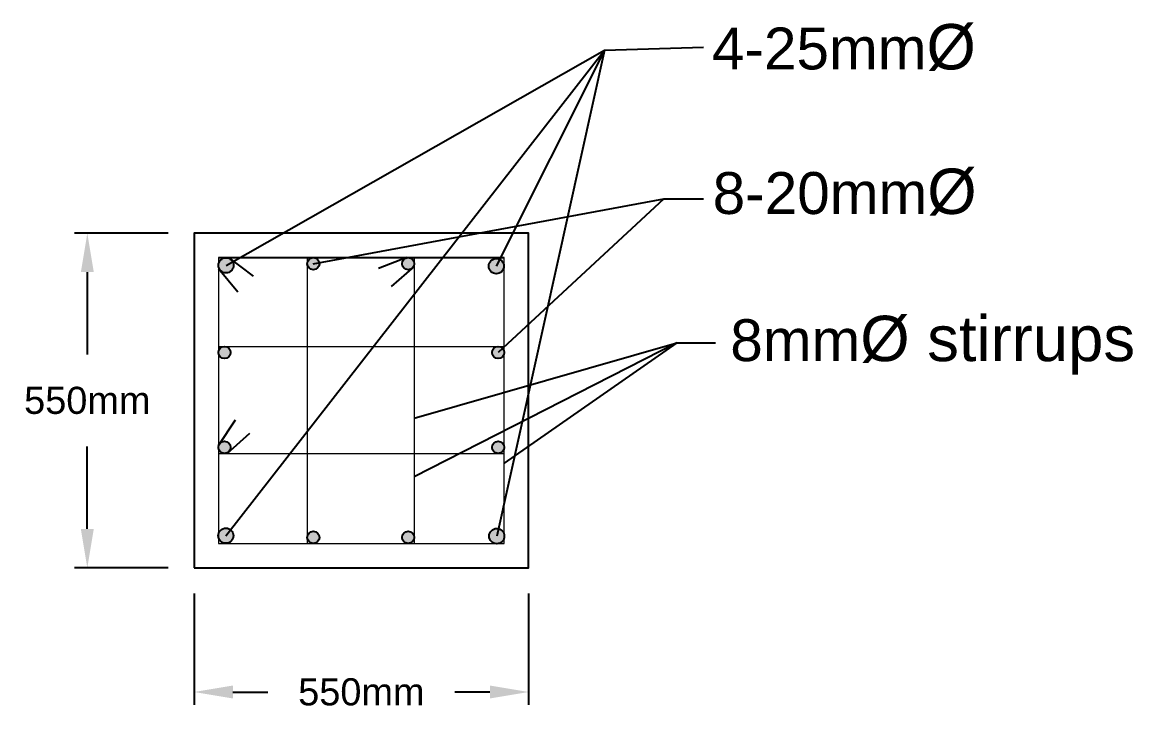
# Model space of a CAD drawing. Header units: metres. Extents: x 3 to 189, y -54 to 67.
# Drawn here: x 94.241 to 98.56, y 64.258 to 66.932 of the extents above; entities that cross this region are included whole.
import ezdxf

# ---------------------------------------------------------------- set-up
doc = ezdxf.new("R2010")
doc.units = ezdxf.units.M
doc.header["$LTSCALE"] = 0.015
doc.header["$MEASUREMENT"] = 0
doc.styles.get("Standard").update_dxf_attribs({"font": 'arial.ttf'})
doc.dimstyles.get("Standard").update_dxf_attribs({"dimscale": 1.005, "dimtxt": 0.105, "dimasz": 0.15, "dimexe": 0.05, "dimexo": 0.1, "dimgap": 0.125, "dimtad": 0, "dimtih": 1, "dimtoh": 1, "dimdec": 4, "dimzin": 0, "dimdsep": 46, "dimtxsty": 'Standard', "dimcen": 0.115, "dimadec": 3, "dimazin": 0, "dimtfac": 1, "dimtdec": 4, "dimtofl": 0, "dimtmove": 0, "dimatfit": 3, "dimfxl": 1, "dimfxlon": 1, "dimtolj": 1, "dimtzin": 0, "dimarcsym": 0})

# ---------------------------------------------------------------- blocks, each defined once
blk = doc.blocks.new('*D62')
at = {"color": 0, "linetype": 'Continuous', "lineweight": -2, "transparency": 16777216}
for p, q in [((94.8091, 66.1113), (94.4443, 66.1113)), ((94.4945, 65.9606), (94.4945, 65.6404)), ((94.4945, 64.9612), (94.4945, 65.2814)), ((94.8091, 64.8104), (94.4443, 64.8104))]:
    blk.add_line(p, q, dxfattribs=at)
at = {"color": 0, "linetype": 'Continuous', "transparency": 16777216}
for points in [[(94.4694, 65.9606), (94.5197, 65.9606), (94.4945, 66.1113)], [(94.4694, 64.9612), (94.5197, 64.9612), (94.4945, 64.8104)]]:
    blk.add_solid(points, dxfattribs=at)
at = {"layer": 'Defpoints', "color": 0, "linetype": 'Continuous', "transparency": 16777216}
for p in [(94.9096, 66.1113), (94.4945, 64.8104), (94.9096, 64.8104)]:
    blk.add_point(p, dxfattribs=at)
at = {"color": 0, "linetype": 'Continuous', "transparency": 16777216, "insert": (94.4945, 65.4609), "char_height": 0.10552, "attachment_point": 5}
blk.add_mtext('\\A1;550mm', dxfattribs=at)
blk = doc.blocks.new('*D63')
at = {"color": 0, "linetype": 'Continuous', "lineweight": -2, "transparency": 16777216}
for p, q in [((94.9096, 64.7099), (94.9096, 64.277)), ((96.2105, 64.7099), (96.2105, 64.277)), ((95.0604, 64.3272), (95.1965, 64.3272)), ((96.0598, 64.3272), (95.9237, 64.3272))]:
    blk.add_line(p, q, dxfattribs=at)
at = {"color": 0, "linetype": 'Continuous', "transparency": 16777216}
for points in [[(95.0604, 64.3524), (95.0604, 64.3021), (94.9096, 64.3272)], [(96.0598, 64.3524), (96.0598, 64.3021), (96.2105, 64.3272)]]:
    blk.add_solid(points, dxfattribs=at)
at = {"layer": 'Defpoints', "color": 0, "linetype": 'Continuous', "transparency": 16777216}
for p in [(94.9096, 64.8104), (96.2105, 64.8104), (96.2105, 64.3272)]:
    blk.add_point(p, dxfattribs=at)
at = {"color": 0, "linetype": 'Continuous', "transparency": 16777216, "insert": (95.5601, 64.3272), "char_height": 0.10552, "attachment_point": 5}
blk.add_mtext('\\A1;550mm', dxfattribs=at)

msp = doc.modelspace()

# ---------------------------------------------------------------- hatches: boundary and pattern name
at = {"linetype": 'Continuous'}
h = msp.add_hatch(color=256, dxfattribs=at)
h.dxf.hatch_style = 1
h.paths.add_polyline_path([(95.00423, 65.98666, 1), (95.06336, 65.98666, 1)])
h.paths.add_polyline_path([(95.39686, 65.99304, 1), (95.34956, 65.99304, 1)])
h.paths.add_polyline_path([(95.71854, 65.99304, 1), (95.76584, 65.99304, 1)])
h.paths.add_polyline_path([(96.05518, 65.98363, 1), (96.11431, 65.98363, 1)])
h.paths.add_polyline_path([(95.05154, 65.64772, 1), (95.00423, 65.64772, 1)])
h.paths.add_polyline_path([(96.06859, 65.64772, 1), (96.1159, 65.64772, 1)])
h.paths.add_polyline_path([(96.06859, 65.27874, 0.3725582), (96.08885, 65.25533), (96.09565, 65.25533, 0.3725582), (96.1159, 65.27874, 1)])
h.paths.add_polyline_path([(95.05154, 65.27874, 1), (95.00423, 65.27874, 0.3725582), (95.02449, 65.25533), (95.03129, 65.25533, 0.3725582)])
h.paths.add_polyline_path([(95.00423, 64.94076), (95.00423, 64.92938, 0.907581), (95.06281, 64.93507, 0.907581)])
h.paths.add_polyline_path([(96.05676, 64.93356, 0.3382328), (96.07855, 64.90503), (96.0941, 64.90503, 0.3382328), (96.11589, 64.93356, 1)])
h.paths.add_polyline_path([(95.71854, 64.92868, 1), (95.76584, 64.92868, 1)])
h.paths.add_polyline_path([(95.34956, 64.92868, 1), (95.39686, 64.92868, 1)])

# ---------------------------------------------------------------- linework, layer by layer
for p, q in [((95.03325, 64.93507), (96.50527, 66.82394)), ((95.0338, 65.98666), (96.50527, 66.82394)), ((96.50527, 66.82394), (96.08475, 65.98363)), ((96.50527, 66.82394), (96.08633, 64.93356)), ((96.50527, 66.82394), (96.89098, 66.83544)), ((95.37321, 65.99304), (96.73606, 66.24589)), ((96.73606, 66.24589), (96.09225, 65.64772)), ((96.73606, 66.24589), (96.89098, 66.24589)), ((95.73665, 66.0167), (95.62629, 65.97448)), ((95.76584, 65.98217), (95.67652, 65.90413)), ((95.76584, 65.39281), (96.78731, 65.68536)), ((96.78731, 65.68536), (95.76584, 65.16462)), ((96.78731, 65.68536), (96.1159, 65.21728)), ((96.78731, 65.68536), (96.93663, 65.68536)), ((95.00423, 65.28596), (95.07016, 65.38516)), ((95.03771, 65.25533), (95.12704, 65.33358))]:
    msp.add_line(p, q, dxfattribs=at)
for p, q in [((95.00423, 66.0167), (96.1159, 66.0167)), ((95.04316, 66.0167), (95.13912, 65.94393)), ((95.00423, 65.97441), (95.07962, 65.88357))]:
    msp.add_line(p, q)
at = {"linetype": 'Continuous', "lineweight": 18}
for p, q in [((95.34956, 66.0167), (95.34956, 64.90503)), ((95.76584, 66.0167), (95.76584, 64.90503)), ((95.00423, 65.67137), (96.1159, 65.67137)), ((95.00423, 65.25533), (96.1159, 65.25533))]:
    msp.add_line(p, q, dxfattribs=at)
msp.add_lwpolyline([(94.90962, 64.81042), (96.21051, 64.81042), (96.21051, 66.11131), (94.90962, 66.11131)], close=True)
at = {"lineweight": 18}
msp.add_lwpolyline([(95.00423, 64.90503), (96.1159, 64.90503), (96.1159, 66.0167), (95.00423, 66.0167)], close=True, dxfattribs=at)
for centre, radius in [((95.0338, 65.98666), 0.02957), ((95.37321, 65.99304), 0.02365), ((95.74219, 65.99304), 0.02365), ((96.08475, 65.98363), 0.02957), ((95.02789, 65.64772), 0.02365), ((96.09225, 65.64772), 0.02365), ((95.02789, 65.27874), 0.02365), ((96.09225, 65.27874), 0.02365), ((95.03325, 64.93507), 0.02957), ((95.37321, 64.92868), 0.02365), ((95.74219, 64.92868), 0.02365), ((96.08633, 64.93356), 0.02957)]:
    msp.add_circle(centre, radius)

# ---------------------------------------------------------------- texts
at = {"linetype": 'Continuous', "char_height": 0.1629075, "attachment_point": 1}
for s, width, insert in [('4-25mm{\\H1.08333x;Ø}', 1.3983542, (96.92291, 66.92514)), ('8-20mm{\\H1.08333x;Ø}', 1.3983542, (96.92589, 66.36284)), ('8mm{\\H1.08333x;Ø stirrups}', 1.841378, (96.99436, 65.79051))]:
    msp.add_mtext_dynamic_manual_height_columns(s, width=width, gutter_width=0.81454, heights=[0], dxfattribs=dict(at, insert=insert))

# ---------------------------------------------------------------- dimensions: what is measured, and where the dimension line sits
at = {"linetype": 'Continuous'}
dim = msp.add_linear_dim(base=(94.49453, 64.81042), p1=(94.90962, 66.11131), p2=(94.90962, 64.81042), angle=90, text='550mm', dimstyle='Standard', override={"dimpost": 'm'}, dxfattribs=at)
dim.commit()
dim.dimension.update_dxf_attribs({"geometry": '*D62', "text_midpoint": (94.49453, 65.46086)})
dim = msp.add_linear_dim(base=(96.21051, 64.32725), p1=(94.90962, 64.81042), p2=(96.21051, 64.81042), text='550mm', dimstyle='Standard', override={"dimpost": 'm'}, dxfattribs=at)
dim.commit()
dim.dimension.update_dxf_attribs({"geometry": '*D63', "text_midpoint": (95.56007, 64.32725)})

doc.saveas('drawing.dxf')
